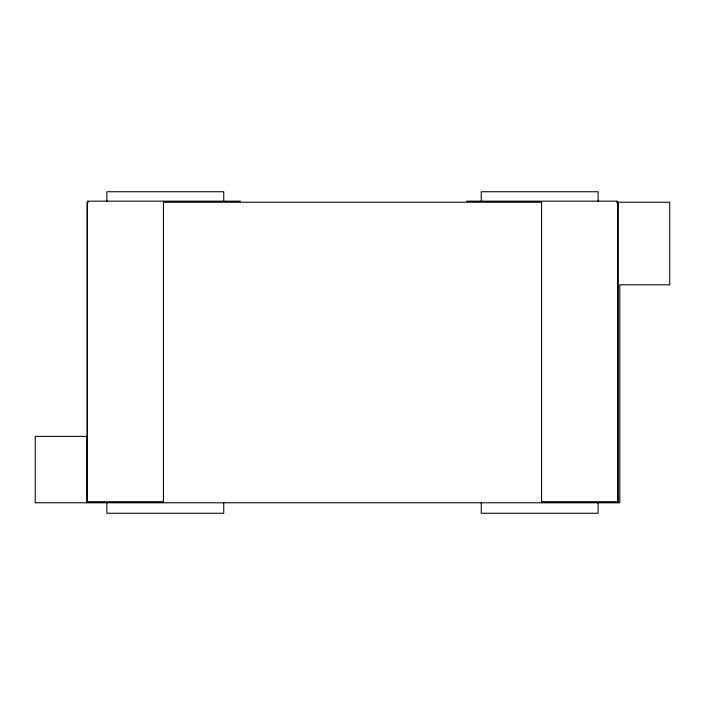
<?xml version="1.0" encoding="UTF-8"?>
<svg xmlns="http://www.w3.org/2000/svg" width="705" height="705" viewBox="0 0 705 705"><rect width="100%" height="100%" fill="white"/><g stroke="black" fill="none" stroke-linecap="round" stroke-linejoin="round"><path stroke-width="1.06" d="M87.42 201.163L240.414 201.163M466.578 201.163L617.58 201.163M88.504 202.22L87.076 202.22L87.076 436.369L35.25 436.369L35.25 502.78L619.81 502.78L619.81 284.785L669.75 284.785L669.75 202.22L616.496 202.22M163.445 501.713L87.446 501.713L87.446 202.22M541.555 501.713L617.554 501.713L617.554 202.22M618.285 202.22L618.285 502.78M598.131 201.163L598.131 191.742L481.251 191.742L481.251 201.163M598.131 502.762L598.131 513.258L481.251 513.258L481.251 502.78M598.007 502.312L598.007 502.78M541.555 502.78L541.555 202.22L163.445 202.22L163.445 502.78M223.749 201.163L223.749 191.742L106.869 191.742L106.869 201.163M223.749 502.78L223.749 513.258L106.869 513.258L106.869 502.762M86.715 436.369L86.715 502.78"/></g></svg>
